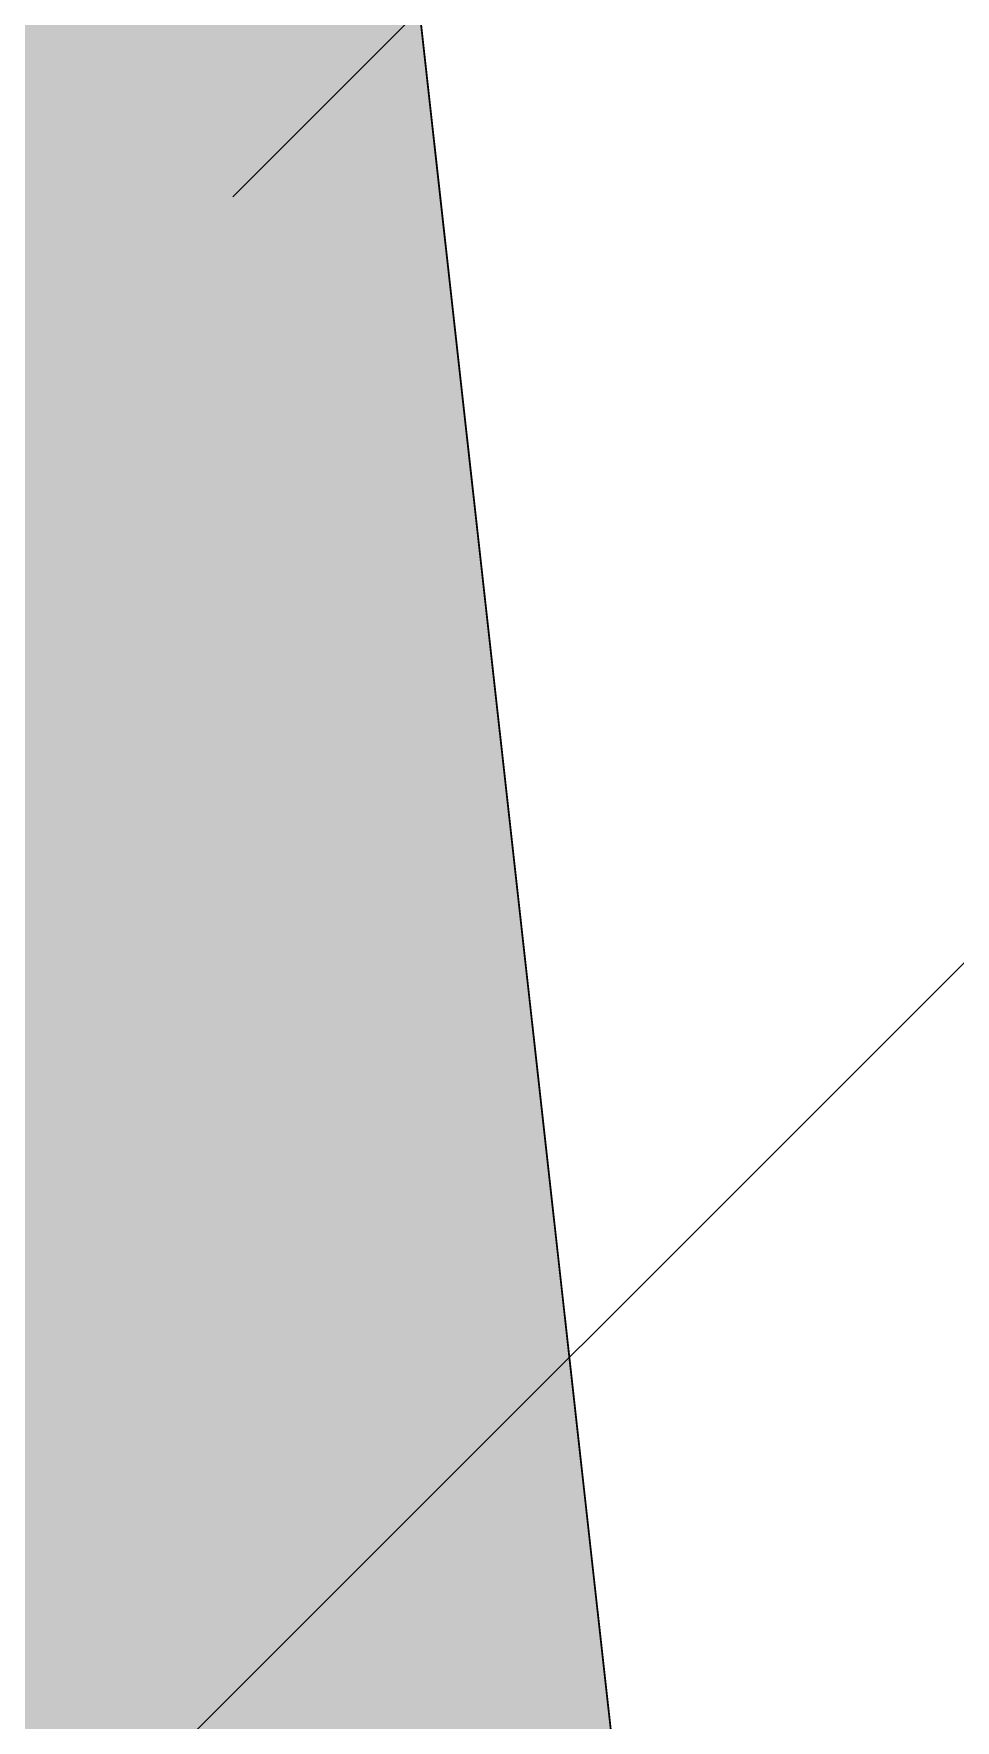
# Model space of a CAD drawing. Header units: millimetres. Extents: x 648844 to 649530, y 1246379 to 1246752.
# Drawn here: x 649300.256 to 649302.432, y 1246485.4 to 1246489.383 of the extents above; entities that cross this region are included whole.
import ezdxf

# ---------------------------------------------------------------- set-up
doc = ezdxf.new("R2010")
doc.units = ezdxf.units.MM
doc.header["$LTSCALE"] = 20
doc.header["$MEASUREMENT"] = 0
doc.layers.get('0').update_dxf_attribs({"linetype": 'CONTINUOUS'})
doc.layers.add('TECHO', color=30, linetype='CONTINUOUS')

msp = doc.modelspace()

# ---------------------------------------------------------------- hatches: boundary and pattern name
h = msp.add_hatch()
h.set_pattern_fill('ANSI36', scale=20, style=0)
h.set_pattern_definition([(45, (-526.4316489867633, -3378.367883687839), (1.325825214724777, 4.861359120657514), [6.25, -1.25, 0, -1.25])])
h.paths.add_polyline_path([(649188.8489360636, 1246478.707731926), (649215.2214069526, 1246513.043391474), (649317.348885952, 1246513.661012395), (649322.291343771, 1246459.303611518), (649201.5072083384, 1246459.303611518)])
h.paths.add_polyline_path([(649253.0038721092, 1246474.230662723), (649282.477951251, 1246474.230662723), (649282.477951251, 1246479.656447173), (649253.0038721092, 1246479.656447173)], flags=24)
at = {"layer": 'TECHO'}
h = msp.add_hatch(dxfattribs=at)
h.set_pattern_fill('SPANTILE', color=9, scale=0.2049999999999999, angle=384.7224991800267, style=0, pattern_type=2)
h.set_pattern_definition([(11.31662448474413, (649348.4801243313, 1246512.547591763), (-2.422260054542765, -0.4756906117260807), [0.1893117599999991, -4.54348080499997]), (276.3469244847441, (649348.6657553632, 1246512.584740655), (0.226405908577706, -0.1810810994032878), [0.01639999999999999, -0.1886]), (96.34692448474402, (649348.7047172476, 1246512.382810144), (-0.226405908577706, 0.1810810994032878), [0.05739999999999997, -0.1475999999999999]), (186.3469244847441, (649348.698371774, 1246512.439858324), (-0.1810810994032877, -0.226405908577706), [0.02049999999999988, -0.184499999999999]), (6.346924484744093, (649348.663493485, 1246512.567987927), (0.1810810994032878, 0.226405908577706), [0.02049999999999988, -0.184499999999999]), (96.34692448474402, (649348.6838678352, 1246512.570254167), (-0.226405908577706, 0.1810810994032878), [0.01639999999999998, -0.1885999999999999]), (96.34692448474402, (649348.6884177672, 1246512.380997151), (-0.226405908577706, 0.1810810994032878), [0.04099999999999997, -0.1639999999999999]), (181.3772244847441, (649348.6838852863, 1246512.421745852), (-2.467584469708936, -0.06820714602677225), [0.18931176, -4.543480805]), (149.0430244847442, (649348.6736981112, 1246512.420612732), (3.758252696252265, -2.26340155561673), [0.05412163999999996, -5.358033749999995]), (114.7818244847441, (649348.6272859909, 1246512.448452588), (-0.2490679976808361, 0.3848247281260904), [0.0518613099999999, -0.5964054749999982]), (77.91202448474405, (649348.6055475329, 1246512.495538036), (-0.1584183596341567, -0.4301494649268826), [0.05186130999999987, -0.5964054749999977]), (43.65082448474422, (649348.6164080361, 1246512.54624947), (3.169030816523185, 3.033923798446827), [0.05412163999999998, -5.358033749999997]), (116.5718244847441, (649348.6404149157, 1246512.460226131), (1.064262102748422, -2.150528179267808), [0.04150942499999998, -4.109424259999998]), (76.12202448474406, (649348.6218470137, 1246512.497351028), (0.5656893258233504, 2.331827793774859), [0.04150942499999997, -4.109424259999997]), (43.75232448474411, (649348.6318032016, 1246512.537648663), (2.422039745242812, 2.33204815655768), [0.04387184499999996, -4.343319624999995]), (148.9415244847441, (649348.6779974239, 1246512.437592084), (2.875288288087373, -1.742825978813587), [0.043871845, -4.343319624999999])])
h.paths.add_polyline_path([(649301.762495799, 1246484.086223762), (649297.0754141929, 1246487.834985867), (649300.824176297, 1246492.522067473)])

# ---------------------------------------------------------------- linework, layer by layer
at = {"color": 9}
msp.add_lwpolyline([(649301.7742212182, 1246483.980807848), (649300.8124508783, 1246492.627483386), (649289.1841630889, 1246491.3340681), (649290.1459334292, 1246482.687392564), (649301.7742212189, 1246483.980807848)], dxfattribs=at)
at = {"layer": 'TECHO'}
for p, q in [((649301.7742212187, 1246483.980807851), (649300.8124508774, 1246492.627483386)), ((649300.8124508786, 1246492.627483384), (649301.7742212182, 1246483.980807848))]:
    msp.add_line(p, q, dxfattribs=at)

doc.saveas('drawing.dxf')
